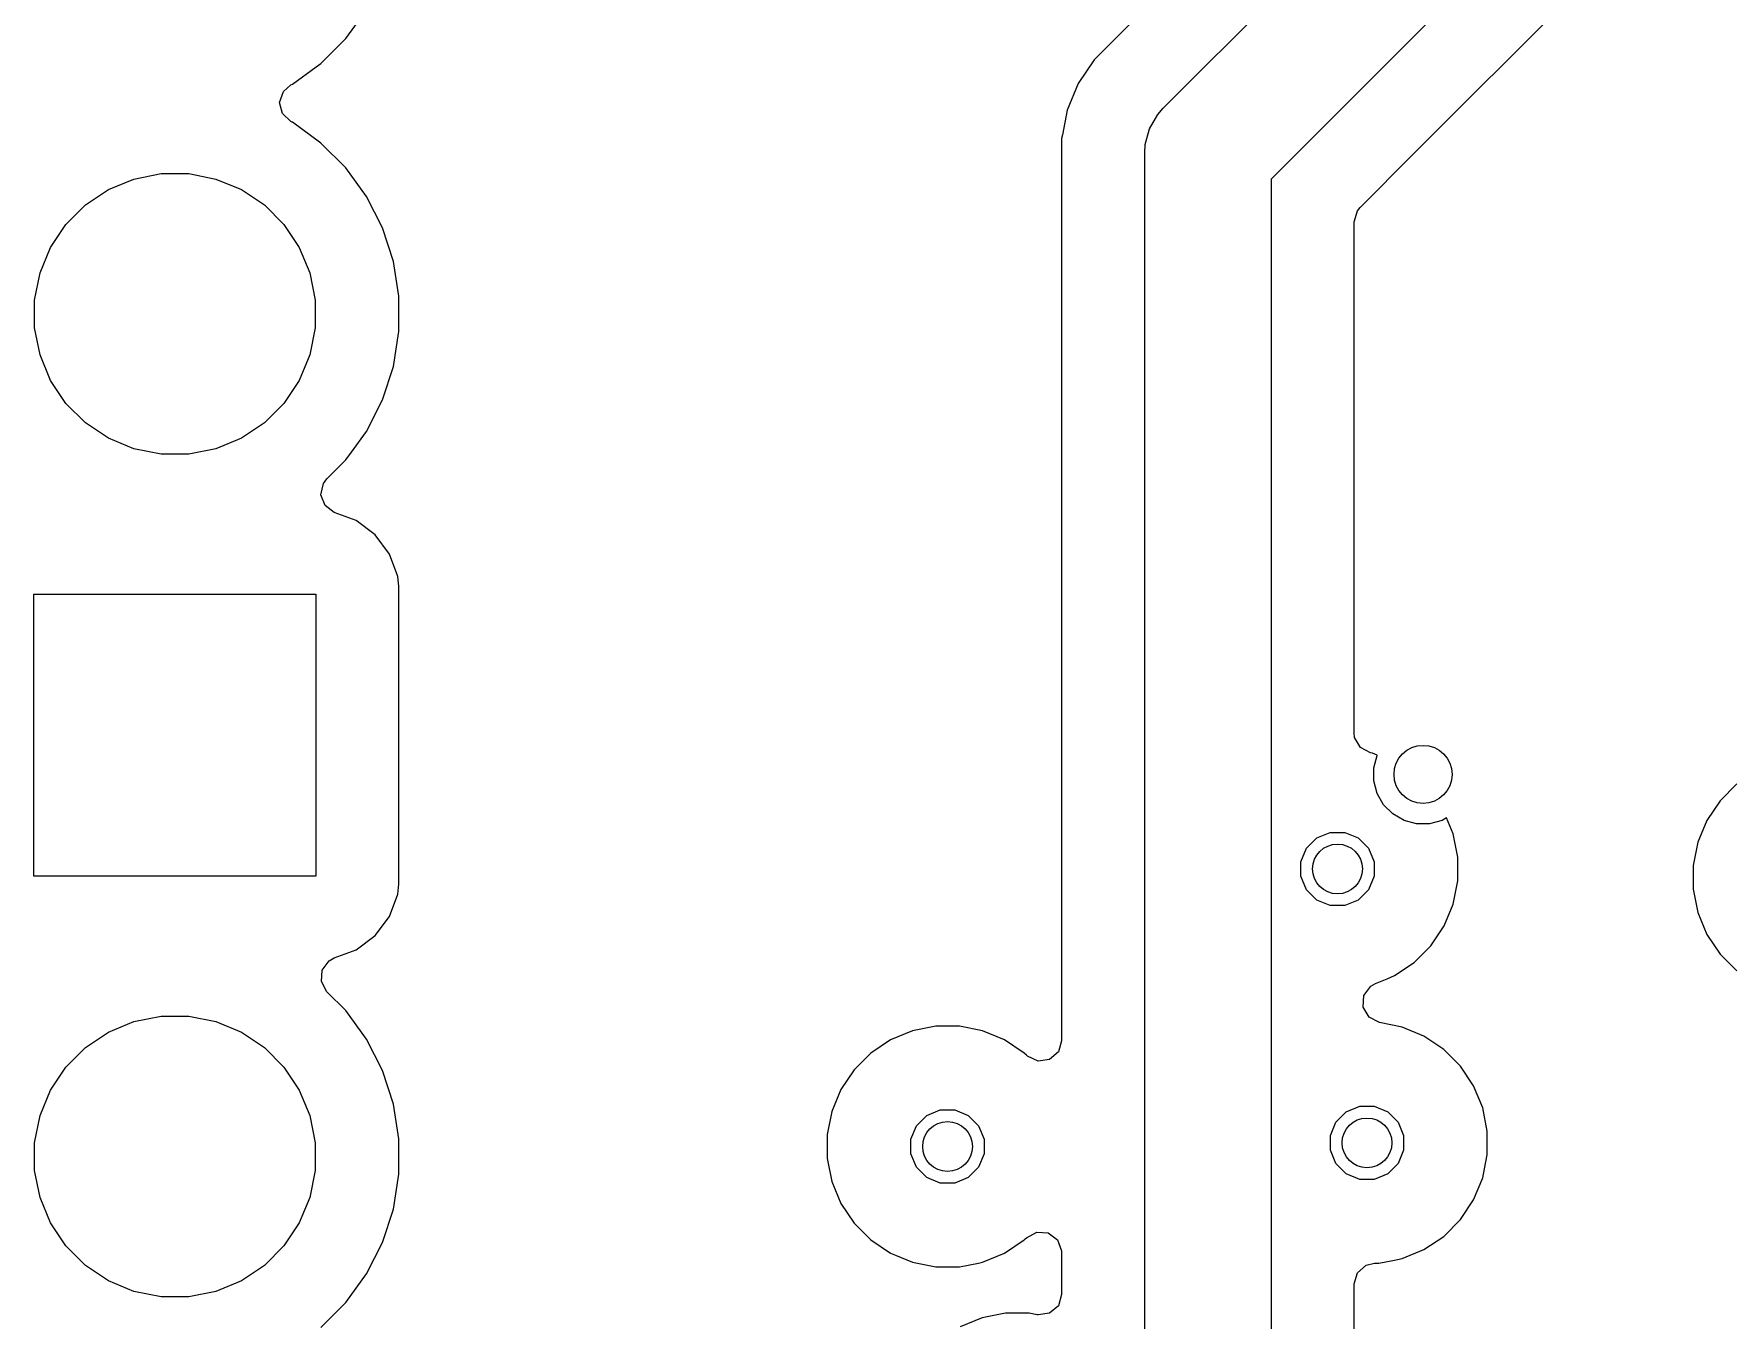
# Model space of a CAD drawing. Header units: inches. Extents: x 5.12 to 6.15, y -4.12 to -1.79.
# Drawn here: x 5.1426 to 5.5452, y -2.9491 to -2.6438 of the extents above; entities that cross this region are included whole.
import ezdxf

# ---------------------------------------------------------------- set-up
doc = ezdxf.new("R2010")
doc.units = ezdxf.units.IN
doc.header["$MEASUREMENT"] = 0
doc.layers.add('In2.Cu', color=33, linetype='CONTINUOUS', true_color=0xce7d2c)

msp = doc.modelspace()

# ---------------------------------------------------------------- linework, layer by layer
at = {"layer": 'In2.Cu', "linetype": 'CONTINUOUS'}
for p, q in [((5.41063, -2.66142), (5.93366, -2.13839)), ((5.95048, -2.164), (5.43624, -2.67824)), ((5.74509, -2.2991), (5.39428, -2.64991)), ((5.4699, -2.67245), (5.573, -2.56935)), ((5.21661, -2.6449), (5.22153, -2.63813)), ((5.2107, -2.65081), (5.21661, -2.6449)), ((5.21661, -2.6449), (5.21661, -2.6449)), ((5.21661, -2.6449), (5.21661, -2.6449)), ((5.20393, -2.65573), (5.2096, -2.65161)), ((5.2096, -2.65161), (5.2107, -2.65081)), ((5.2107, -2.65081), (5.2107, -2.65081)), ((5.2107, -2.65081), (5.2107, -2.65081)), ((5.39428, -2.64991), (5.39048, -2.65559)), ((5.39428, -2.64991), (5.39428, -2.64991)), ((5.20181, -2.65745), (5.20358, -2.65591)), ((5.20358, -2.65591), (5.20393, -2.65573)), ((5.39048, -2.65559), (5.38787, -2.66191)), ((5.20092, -2.66005), (5.20181, -2.65745)), ((5.20158, -2.66272), (5.20092, -2.66005)), ((5.20358, -2.66461), (5.20158, -2.66272)), ((5.2039, -2.66477), (5.20358, -2.66461)), ((5.20393, -2.66478), (5.2039, -2.66477)), ((5.2107, -2.6697), (5.20393, -2.66478)), ((5.38787, -2.66191), (5.3867, -2.66779)), ((5.38787, -2.66191), (5.38787, -2.66191)), ((5.40738, -2.66629), (5.40879, -2.66384)), ((5.40879, -2.66384), (5.40934, -2.6629)), ((5.40934, -2.6629), (5.41063, -2.66142)), ((5.40934, -2.6629), (5.40934, -2.6629)), ((5.3867, -2.66779), (5.38653, -2.66861)), ((5.38653, -2.66861), (5.38653, -2.88278)), ((5.3867, -2.66779), (5.3867, -2.66779)), ((5.40637, -2.67007), (5.40738, -2.66629)), ((5.21661, -2.67562), (5.2107, -2.6697)), ((5.40624, -2.67203), (5.40637, -2.67007)), ((5.40624, -3.34324), (5.40624, -2.67203)), ((5.40637, -2.67007), (5.40637, -2.67007)), ((5.45737, -2.68497), (5.4699, -2.67245)), ((5.16634, -2.67824), (5.17278, -2.67696)), ((5.17278, -2.67696), (5.17934, -2.67696)), ((5.17934, -2.67696), (5.18577, -2.67824)), ((5.22153, -2.68239), (5.21661, -2.67562)), ((5.15483, -2.68439), (5.16028, -2.68075)), ((5.16028, -2.68075), (5.16634, -2.67824)), ((5.18577, -2.67824), (5.19183, -2.68075)), ((5.19183, -2.68075), (5.19729, -2.68439)), ((5.43624, -2.67824), (5.43624, -3.33703)), ((5.15019, -2.68903), (5.15483, -2.68439)), ((5.19729, -2.68439), (5.20193, -2.68903)), ((5.22533, -2.68985), (5.22153, -2.68239)), ((5.22153, -2.68239), (5.22153, -2.68239)), ((5.22153, -2.68239), (5.22153, -2.68239)), ((5.45672, -2.68579), (5.45737, -2.68497)), ((5.14655, -2.69448), (5.15019, -2.68903)), ((5.20193, -2.68903), (5.20557, -2.69448)), ((5.45594, -2.68843), (5.45672, -2.68579)), ((5.45594, -2.71738), (5.45594, -2.68843)), ((5.22792, -2.69781), (5.22533, -2.68985)), ((5.14404, -2.70054), (5.14655, -2.69448)), ((5.20557, -2.69448), (5.20808, -2.70054)), ((5.14276, -2.70698), (5.14404, -2.70054)), ((5.20808, -2.70054), (5.20936, -2.70698)), ((5.22923, -2.70607), (5.22792, -2.69781)), ((5.14276, -2.71354), (5.14276, -2.70698)), ((5.20936, -2.70698), (5.20936, -2.71354)), ((5.22923, -2.71444), (5.22923, -2.70607)), ((5.14404, -2.71997), (5.14276, -2.71354)), ((5.20936, -2.71354), (5.20808, -2.71997)), ((5.22792, -2.72271), (5.22923, -2.71444)), ((5.45594, -2.80966), (5.45594, -2.71738)), ((5.14655, -2.72603), (5.14404, -2.71997)), ((5.20808, -2.71997), (5.20557, -2.72603)), ((5.22533, -2.73067), (5.22792, -2.72271)), ((5.15019, -2.73149), (5.14655, -2.72603)), ((5.20557, -2.72603), (5.20193, -2.73149)), ((5.15483, -2.73613), (5.15019, -2.73149)), ((5.20193, -2.73149), (5.19729, -2.73613)), ((5.22153, -2.73813), (5.22533, -2.73067)), ((5.16028, -2.73977), (5.15483, -2.73613)), ((5.19729, -2.73613), (5.19183, -2.73977)), ((5.16634, -2.74228), (5.16028, -2.73977)), ((5.19183, -2.73977), (5.18577, -2.74228)), ((5.21794, -2.74307), (5.22153, -2.73813)), ((5.22153, -2.73813), (5.22153, -2.73813)), ((5.22153, -2.73813), (5.22153, -2.73813)), ((5.17278, -2.74356), (5.16634, -2.74228)), ((5.17934, -2.74356), (5.17278, -2.74356)), ((5.18577, -2.74228), (5.17934, -2.74356)), ((5.21214, -2.74937), (5.21661, -2.7449)), ((5.21661, -2.7449), (5.21794, -2.74307)), ((5.21131, -2.75048), (5.21214, -2.74937)), ((5.21073, -2.75317), (5.21131, -2.75048)), ((5.21169, -2.75574), (5.21073, -2.75317)), ((5.21389, -2.75739), (5.21169, -2.75574)), ((5.21906, -2.75932), (5.21389, -2.75739)), ((5.2236, -2.76272), (5.21906, -2.75932)), ((5.21906, -2.75932), (5.21906, -2.75932)), ((5.227, -2.76725), (5.2236, -2.76272)), ((5.2236, -2.76272), (5.2236, -2.76272)), ((5.22898, -2.77256), (5.227, -2.76725)), ((5.227, -2.76725), (5.227, -2.76725)), ((5.227, -2.76725), (5.227, -2.76725)), ((5.22923, -2.77491), (5.22898, -2.77256)), ((5.14259, -2.84372), (5.14259, -2.77679)), ((5.14259, -2.77679), (5.20952, -2.77679)), ((5.20952, -2.77679), (5.20952, -2.84372)), ((5.22923, -2.84561), (5.22923, -2.77491)), ((5.45607, -2.81078), (5.45594, -2.80966)), ((5.45743, -2.81317), (5.45607, -2.81078)), ((5.45987, -2.81444), (5.45743, -2.81317)), ((5.46033, -2.81453), (5.45987, -2.81444)), ((5.46142, -2.81499), (5.46033, -2.81453)), ((5.46033, -2.81453), (5.46033, -2.81453)), ((5.4606, -2.81801), (5.46139, -2.81503)), ((5.4606, -2.82109), (5.4606, -2.81801)), ((5.46139, -2.81503), (5.46142, -2.81499)), ((5.46139, -2.82407), (5.4606, -2.82109)), ((5.54679, -2.82181), (5.54281, -2.82579)), ((5.46293, -2.82674), (5.46139, -2.82407)), ((5.54281, -2.82579), (5.53969, -2.83047)), ((5.54281, -2.82579), (5.54281, -2.82579)), ((5.46511, -2.82892), (5.46293, -2.82674)), ((5.46779, -2.83046), (5.46511, -2.82892)), ((5.47788, -2.82985), (5.47682, -2.83046)), ((5.47947, -2.83367), (5.47788, -2.82985)), ((5.44708, -2.83463), (5.45027, -2.83331)), ((5.45027, -2.83331), (5.45373, -2.83331)), ((5.45373, -2.83331), (5.45692, -2.83463)), ((5.47076, -2.83126), (5.46779, -2.83046)), ((5.47385, -2.83126), (5.47076, -2.83126)), ((5.47682, -2.83046), (5.47385, -2.83126)), ((5.48056, -2.83919), (5.47947, -2.83367)), ((5.47947, -2.83367), (5.47947, -2.83367)), ((5.47947, -2.83367), (5.47947, -2.83367)), ((5.53969, -2.83047), (5.53753, -2.83567)), ((5.53969, -2.83047), (5.53969, -2.83047)), ((5.44331, -2.84027), (5.44463, -2.83708)), ((5.44463, -2.83708), (5.44708, -2.83463)), ((5.45692, -2.83463), (5.45937, -2.83708)), ((5.45937, -2.83708), (5.46069, -2.84027)), ((5.53753, -2.83567), (5.53644, -2.84119)), ((5.53753, -2.83567), (5.53753, -2.83567)), ((5.44331, -2.84373), (5.44331, -2.84027)), ((5.46069, -2.84027), (5.46069, -2.84373)), ((5.48056, -2.84481), (5.48056, -2.83919)), ((5.53644, -2.84119), (5.53644, -2.84119)), ((5.53644, -2.84119), (5.53644, -2.84681)), ((5.20952, -2.84372), (5.14259, -2.84372)), ((5.22898, -2.84796), (5.22923, -2.84561)), ((5.44463, -2.84692), (5.44331, -2.84373)), ((5.46069, -2.84373), (5.45937, -2.84692)), ((5.47994, -2.84796), (5.48056, -2.84481)), ((5.227, -2.85326), (5.22898, -2.84796)), ((5.44708, -2.84937), (5.44463, -2.84692)), ((5.45027, -2.85069), (5.44708, -2.84937)), ((5.45692, -2.84937), (5.45373, -2.85069)), ((5.45937, -2.84692), (5.45692, -2.84937)), ((5.47947, -2.85033), (5.47994, -2.84796)), ((5.53644, -2.84681), (5.53644, -2.84681)), ((5.53644, -2.84681), (5.53644, -2.84681)), ((5.53644, -2.84681), (5.53753, -2.85233)), ((5.2236, -2.8578), (5.227, -2.85326)), ((5.45373, -2.85069), (5.45027, -2.85069)), ((5.47731, -2.85553), (5.47947, -2.85033)), ((5.53753, -2.85233), (5.53753, -2.85233)), ((5.53753, -2.85233), (5.53969, -2.85753)), ((5.21906, -2.8612), (5.2236, -2.8578)), ((5.47419, -2.86021), (5.47731, -2.85553)), ((5.53969, -2.85753), (5.53969, -2.85753)), ((5.53969, -2.85753), (5.54281, -2.86221)), ((5.21389, -2.86313), (5.21906, -2.8612)), ((5.47021, -2.86419), (5.47419, -2.86021)), ((5.54281, -2.86221), (5.54281, -2.86221)), ((5.54281, -2.86221), (5.54679, -2.86619)), ((5.21083, -2.86874), (5.21102, -2.86599)), ((5.21102, -2.86599), (5.21267, -2.86379)), ((5.21267, -2.86379), (5.21389, -2.86313)), ((5.46553, -2.86731), (5.47021, -2.86419)), ((5.21214, -2.87115), (5.21083, -2.86874)), ((5.45828, -2.87207), (5.45989, -2.86984)), ((5.45989, -2.86984), (5.46102, -2.86918)), ((5.46102, -2.86918), (5.46375, -2.86805)), ((5.46375, -2.86805), (5.46553, -2.86731)), ((5.46553, -2.86731), (5.46553, -2.86731)), ((5.46553, -2.86731), (5.46553, -2.86731)), ((5.21661, -2.87562), (5.21214, -2.87115)), ((5.45813, -2.87481), (5.45828, -2.87207)), ((5.16028, -2.88075), (5.16634, -2.87824)), ((5.16634, -2.87824), (5.17278, -2.87696)), ((5.17278, -2.87696), (5.17934, -2.87696)), ((5.17934, -2.87696), (5.18577, -2.87824)), ((5.18577, -2.87824), (5.19183, -2.88075)), ((5.22153, -2.88239), (5.21661, -2.87562)), ((5.45949, -2.87721), (5.45813, -2.87481)), ((5.46193, -2.87848), (5.45949, -2.87721)), ((5.46733, -2.87955), (5.46193, -2.87848)), ((5.15483, -2.88439), (5.16028, -2.88075)), ((5.19183, -2.88075), (5.19729, -2.88439)), ((5.22533, -2.88985), (5.22153, -2.88239)), ((5.22153, -2.88239), (5.22153, -2.88239)), ((5.22153, -2.88239), (5.22153, -2.88239)), ((5.35112, -2.88041), (5.34592, -2.88256)), ((5.35664, -2.87931), (5.35112, -2.88041)), ((5.35112, -2.88041), (5.35112, -2.88041)), ((5.36226, -2.87931), (5.35664, -2.87931)), ((5.35664, -2.87931), (5.35664, -2.87931)), ((5.36778, -2.88041), (5.36226, -2.87931)), ((5.36226, -2.87931), (5.36226, -2.87931)), ((5.37298, -2.88256), (5.36778, -2.88041)), ((5.36778, -2.88041), (5.36778, -2.88041)), ((5.47253, -2.88171), (5.46733, -2.87955)), ((5.46733, -2.87955), (5.46733, -2.87955)), ((5.47721, -2.88483), (5.47253, -2.88171)), ((5.47253, -2.88171), (5.47253, -2.88171)), ((5.15019, -2.88903), (5.15483, -2.88439)), ((5.19729, -2.88439), (5.20193, -2.88903)), ((5.34124, -2.88569), (5.33726, -2.88967)), ((5.34592, -2.88256), (5.34124, -2.88569)), ((5.34124, -2.88569), (5.34124, -2.88569)), ((5.34592, -2.88256), (5.34592, -2.88256)), ((5.37766, -2.88569), (5.37298, -2.88256)), ((5.37298, -2.88256), (5.37298, -2.88256)), ((5.3782, -2.88623), (5.37766, -2.88569)), ((5.37766, -2.88569), (5.37766, -2.88569)), ((5.37845, -2.88647), (5.3782, -2.88623)), ((5.38096, -2.88761), (5.37845, -2.88647)), ((5.38576, -2.88542), (5.38368, -2.88722)), ((5.38653, -2.88278), (5.38576, -2.88542)), ((5.48119, -2.88881), (5.47721, -2.88483)), ((5.47721, -2.88483), (5.47721, -2.88483)), ((5.14655, -2.89448), (5.15019, -2.88903)), ((5.20193, -2.88903), (5.20557, -2.89448)), ((5.22792, -2.89781), (5.22533, -2.88985)), ((5.33726, -2.88967), (5.33414, -2.89434)), ((5.33726, -2.88967), (5.33726, -2.88967)), ((5.38368, -2.88722), (5.38096, -2.88761)), ((5.48431, -2.89349), (5.48119, -2.88881)), ((5.48119, -2.88881), (5.48119, -2.88881)), ((5.14404, -2.90054), (5.14655, -2.89448)), ((5.20557, -2.89448), (5.20808, -2.90054)), ((5.33414, -2.89434), (5.33198, -2.89954)), ((5.33414, -2.89434), (5.33414, -2.89434)), ((5.48647, -2.89869), (5.48431, -2.89349)), ((5.48431, -2.89349), (5.48431, -2.89349)), ((5.48431, -2.89349), (5.48431, -2.89349)), ((5.22923, -2.90607), (5.22792, -2.89781)), ((5.45408, -2.89965), (5.45727, -2.89833)), ((5.45727, -2.89833), (5.46073, -2.89833)), ((5.46073, -2.89833), (5.46392, -2.89965)), ((5.14276, -2.90698), (5.14404, -2.90054)), ((5.20808, -2.90054), (5.20936, -2.90698)), ((5.33198, -2.89954), (5.33089, -2.90506)), ((5.33198, -2.89954), (5.33198, -2.89954)), ((5.35208, -2.90295), (5.35453, -2.90051)), ((5.35453, -2.90051), (5.35772, -2.89919)), ((5.35772, -2.89919), (5.36118, -2.89919)), ((5.36118, -2.89919), (5.36437, -2.90051)), ((5.36437, -2.90051), (5.36681, -2.90295)), ((5.45031, -2.90529), (5.45163, -2.9021)), ((5.45163, -2.9021), (5.45408, -2.89965)), ((5.46392, -2.89965), (5.46637, -2.9021)), ((5.46637, -2.9021), (5.46769, -2.90529)), ((5.48756, -2.90421), (5.48647, -2.89869)), ((5.48647, -2.89869), (5.48647, -2.89869)), ((5.48647, -2.89869), (5.48647, -2.89869)), ((5.22923, -2.91444), (5.22923, -2.90607)), ((5.33089, -2.90506), (5.33089, -2.90506)), ((5.33089, -2.90506), (5.33089, -2.91069)), ((5.35076, -2.90615), (5.35208, -2.90295)), ((5.35076, -2.9096), (5.35076, -2.90615)), ((5.36681, -2.90295), (5.36814, -2.90615)), ((5.36814, -2.90615), (5.36814, -2.9096)), ((5.45031, -2.90875), (5.45031, -2.90529)), ((5.46769, -2.90529), (5.46769, -2.90875)), ((5.48756, -2.90983), (5.48756, -2.90421)), ((5.14276, -2.91354), (5.14276, -2.90698)), ((5.20936, -2.90698), (5.20936, -2.91354)), ((5.33089, -2.91069), (5.33089, -2.91069)), ((5.33089, -2.91069), (5.33089, -2.91069)), ((5.33089, -2.91069), (5.33198, -2.91621)), ((5.35208, -2.9128), (5.35076, -2.9096)), ((5.36814, -2.9096), (5.36681, -2.9128)), ((5.45163, -2.91194), (5.45031, -2.90875)), ((5.46769, -2.90875), (5.46637, -2.91194)), ((5.4869, -2.91315), (5.48756, -2.90983)), ((5.14404, -2.91997), (5.14276, -2.91354)), ((5.20936, -2.91354), (5.20808, -2.91997)), ((5.22792, -2.92271), (5.22923, -2.91444)), ((5.35453, -2.91524), (5.35208, -2.9128)), ((5.36681, -2.9128), (5.36437, -2.91524)), ((5.45408, -2.91439), (5.45163, -2.91194)), ((5.45727, -2.91571), (5.45408, -2.91439)), ((5.46392, -2.91439), (5.46073, -2.91571)), ((5.46637, -2.91194), (5.46392, -2.91439)), ((5.48647, -2.91535), (5.4869, -2.91315)), ((5.33198, -2.91621), (5.33198, -2.91621)), ((5.33198, -2.91621), (5.33414, -2.9214)), ((5.35772, -2.91656), (5.35453, -2.91524)), ((5.36118, -2.91656), (5.35772, -2.91656)), ((5.36437, -2.91524), (5.36118, -2.91656)), ((5.46073, -2.91571), (5.45727, -2.91571)), ((5.48431, -2.92055), (5.48647, -2.91535)), ((5.14655, -2.92603), (5.14404, -2.91997)), ((5.20808, -2.91997), (5.20557, -2.92603)), ((5.22533, -2.93067), (5.22792, -2.92271)), ((5.33414, -2.9214), (5.33414, -2.9214)), ((5.33414, -2.9214), (5.33726, -2.92608)), ((5.48119, -2.92523), (5.48431, -2.92055)), ((5.15019, -2.93149), (5.14655, -2.92603)), ((5.20557, -2.92603), (5.20193, -2.93149)), ((5.33726, -2.92608), (5.33726, -2.92608)), ((5.33726, -2.92608), (5.34124, -2.93006)), ((5.47721, -2.92921), (5.48119, -2.92523)), ((5.22153, -2.93813), (5.22533, -2.93067)), ((5.34124, -2.93006), (5.34124, -2.93006)), ((5.34124, -2.93006), (5.34592, -2.93319)), ((5.37298, -2.93319), (5.37766, -2.93006)), ((5.37766, -2.93006), (5.3779, -2.92981)), ((5.3779, -2.92981), (5.3782, -2.92952)), ((5.3782, -2.92952), (5.38061, -2.9282)), ((5.38061, -2.9282), (5.38336, -2.9284)), ((5.38336, -2.9284), (5.38556, -2.93004)), ((5.38556, -2.93004), (5.38652, -2.93262)), ((5.47253, -2.93233), (5.47721, -2.92921)), ((5.15483, -2.93613), (5.15019, -2.93149)), ((5.20193, -2.93149), (5.19729, -2.93613)), ((5.34592, -2.93319), (5.34592, -2.93319)), ((5.34592, -2.93319), (5.3471, -2.93367)), ((5.3471, -2.93367), (5.35112, -2.93534)), ((5.36778, -2.93534), (5.37298, -2.93319)), ((5.38652, -2.93262), (5.38653, -2.93297)), ((5.38653, -2.93297), (5.38653, -2.94302)), ((5.46553, -2.93484), (5.46733, -2.93449)), ((5.46733, -2.93449), (5.47253, -2.93233)), ((5.16028, -2.93977), (5.15483, -2.93613)), ((5.19729, -2.93613), (5.19183, -2.93977)), ((5.21661, -2.9449), (5.22153, -2.93813)), ((5.22153, -2.93813), (5.22153, -2.93813)), ((5.22153, -2.93813), (5.22153, -2.93813)), ((5.35112, -2.93534), (5.35112, -2.93534)), ((5.35112, -2.93534), (5.35112, -2.93534)), ((5.35112, -2.93534), (5.35664, -2.93644)), ((5.35664, -2.93644), (5.35664, -2.93644)), ((5.35664, -2.93644), (5.36226, -2.93644)), ((5.36226, -2.93644), (5.3668, -2.93553)), ((5.3668, -2.93553), (5.36778, -2.93534)), ((5.45594, -2.94046), (5.45672, -2.93783)), ((5.45672, -2.93783), (5.4588, -2.93602)), ((5.4588, -2.93602), (5.46082, -2.93558)), ((5.46082, -2.93558), (5.46181, -2.93558)), ((5.46181, -2.93558), (5.46553, -2.93484)), ((5.16634, -2.94228), (5.16028, -2.93977)), ((5.17278, -2.94356), (5.16634, -2.94228)), ((5.18577, -2.94228), (5.17934, -2.94356)), ((5.19183, -2.93977), (5.18577, -2.94228)), ((5.45594, -3.01604), (5.45594, -2.94046)), ((5.17934, -2.94356), (5.17278, -2.94356)), ((5.2107, -2.95081), (5.21661, -2.9449)), ((5.21661, -2.9449), (5.21661, -2.9449)), ((5.21661, -2.9449), (5.21661, -2.9449)), ((5.38576, -2.94566), (5.38368, -2.94746)), ((5.38653, -2.94302), (5.38576, -2.94566)), ((5.36767, -2.94853), (5.36247, -2.95069)), ((5.37319, -2.94744), (5.36767, -2.94853)), ((5.36767, -2.94853), (5.36767, -2.94853)), ((5.37881, -2.94744), (5.37319, -2.94744)), ((5.37319, -2.94744), (5.37319, -2.94744)), ((5.3807, -2.94781), (5.37881, -2.94744)), ((5.37881, -2.94744), (5.37881, -2.94744)), ((5.38096, -2.94786), (5.3807, -2.94781)), ((5.38368, -2.94746), (5.38096, -2.94786))]:
    msp.add_line(p, q, dxfattribs=at)
at = {"layer": 'In2.Cu'}
for centre, radius in [((5.47231, -2.81955), 0.00689), ((5.452, -2.842), 0.00591), ((5.35945, -2.90787), 0.00591), ((5.459, -2.90702), 0.00591)]:
    msp.add_circle(centre, radius, dxfattribs=at)

doc.saveas('drawing.dxf')
